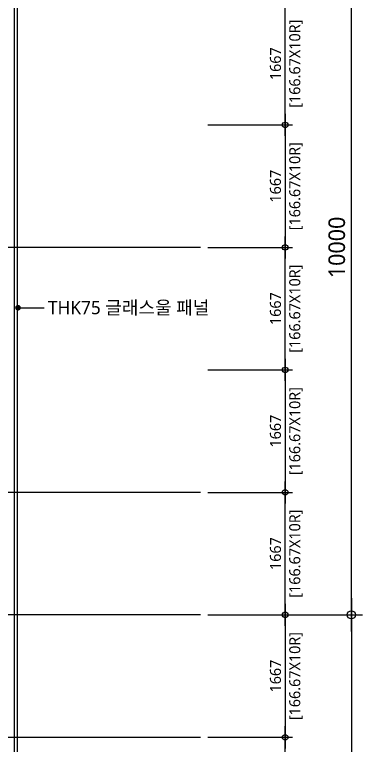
# Model space of a CAD drawing. Header units: millimetres. Extents: x 81033 to 452328, y -17390 to 42241.
# Drawn here: x 399723 to 404452, y 6438 to 16382 of the extents above; entities that cross this region are included whole.
import ezdxf
from ezdxf.enums import TextEntityAlignment as Align

# ---------------------------------------------------------------- set-up
doc = ezdxf.new("R2010")
doc.units = ezdxf.units.MM
doc.header["$LTSCALE"] = 100
doc.header["$MEASUREMENT"] = 0
doc.header["$PDSIZE"] = -10
doc.linetypes.add('CEN', pattern=[62, 60, -1, 0, -1])
doc.layers.get('0').update_dxf_attribs({"linetype": 'CONTINUOUS'})
doc.layers.get('Defpoints').update_dxf_attribs({"color": 171, "linetype": 'CONTINUOUS'})
for name, color, linetype in [('A-SYM', 7, 'CONTINUOUS'), ('CEN', 1, 'CEN'), ('CEN(ST)', 1, 'CEN'), ('FIN(패널-T75 글라스울)', 6, 'CONTINUOUS'), ('INS', 251, 'BATTING'), ('LED', 7, 'CONTINUOUS'), ('NDIM', 7, 'CONTINUOUS'), ('TEXT(MIN)', 7, 'CONTINUOUS')]:
    doc.layers.add(name, color=color, linetype=linetype)
doc.styles.add('CGS', font='cgse', dxfattribs={"bigfont": 'cgs'})
doc.styles.add('나눔바른고딕', font='NanumBarunGothic.ttf')
doc.linetypes.add('BATTING', pattern='A,0.0001,-0.1,[134,ltypeshp.shx,S=0.1,R=0,X=-0.1,Y=0],-0.2,[134,ltypeshp.shx,S=0.1,R=180,X=0.1,Y=0],-0.1', length=0.4001)
doc.dimstyles.new('NDIM 1200', dxfattribs={"dimscale": 75, "dimtxt": 3, "dimasz": 1, "dimexe": 2, "dimexo": 2, "dimgap": 1, "dimtad": 1, "dimdec": 0, "dimdsep": 46, "dimtxsty": 'CGS', "dimblk": 'DOT0', "dimcen": 1, "dimdle": 8, "dimclrd": 256, "dimclre": 256, "dimclrt": 256, "dimadec": 0, "dimazin": 0, "dimtfac": 1, "dimtdec": 0, "dimtix": 1, "dimtmove": 2, "dimatfit": 3, "dimldrblk": 'DOT0', "dimfxl": 1, "dimtolj": 1, "dimtzin": 0, "dimlwd": -1, "dimlwe": -1, "dimarcsym": 0})

# ---------------------------------------------------------------- blocks, each defined once
blk = doc.blocks.new('DOT0')
blk.add_line((-3, 0), (3, 0))
at = {"color": 6}
blk.add_circle((0, 0), 0.75, dxfattribs=at)
blk = doc.blocks.new('*D1071')
at = {"layer": 'Defpoints', "color": 0, "ltscale": 0.4, "transparency": 16777216}
for p in [(402252, 11547.3), (402252, 9880.6), (403402, 9880.6)]:
    blk.add_point(p, dxfattribs=at)
at = {"layer": 'NDIM', "ltscale": 0.4, "transparency": 16777216}
for p, q in [((402352, 11547.3), (403502, 11547.3)), ((403402, 11497.3), (403402, 9930.6)), ((402352, 9880.6), (403502, 9880.6))]:
    blk.add_line(p, q, dxfattribs=at)
at = {"layer": 'NDIM', "ltscale": 0.4, "transparency": 16777216, "xscale": 50, "yscale": 50, "zscale": 50}
for p, rotation in [((403402, 11547.3), 90), ((403402, 9880.6), 270)]:
    blk.add_blockref('DOT0', p, dxfattribs=dict(at, rotation=rotation))
at = {"layer": 'NDIM', "ltscale": 0.4, "transparency": 16777216, "char_height": 150, "attachment_point": 5, "rotation": 90, "style": '나눔바른고딕'}
for s, insert in [('\\A1;[166.67X10R]', (403549.1, 10713.9)), ('\\A1;1667', (403270.8, 10713.9))]:
    blk.add_mtext(s, dxfattribs=dict(at, insert=insert))
blk = doc.blocks.new('*D1072')
at = {"layer": 'Defpoints', "color": 0, "ltscale": 0.4, "transparency": 16777216}
for p in [(402252, 14880.6), (402252, 13213.9), (403402, 13213.9)]:
    blk.add_point(p, dxfattribs=at)
at = {"layer": 'NDIM', "ltscale": 0.4, "transparency": 16777216}
for p, q in [((402352, 14880.6), (403502, 14880.6)), ((403402, 14830.6), (403402, 13263.9)), ((402352, 13213.9), (403502, 13213.9))]:
    blk.add_line(p, q, dxfattribs=at)
at = {"layer": 'NDIM', "ltscale": 0.4, "transparency": 16777216, "xscale": 50, "yscale": 50, "zscale": 50}
for p, rotation in [((403402, 14880.6), 90), ((403402, 13213.9), 270)]:
    blk.add_blockref('DOT0', p, dxfattribs=dict(at, rotation=rotation))
at = {"layer": 'NDIM', "ltscale": 0.4, "transparency": 16777216, "char_height": 150, "attachment_point": 5, "rotation": 90, "style": '나눔바른고딕'}
for s, insert in [('\\A1;[166.67X10R]', (403549.1, 14047.3)), ('\\A1;1667', (403270.8, 14047.3))]:
    blk.add_mtext(s, dxfattribs=dict(at, insert=insert))
blk = doc.blocks.new('*D1068')
at = {"layer": 'Defpoints', "color": 0, "ltscale": 0.4, "transparency": 16777216}
for p in [(402252, 16547.3), (403402, 16547.3), (402252, 14880.6)]:
    blk.add_point(p, dxfattribs=at)
at = {"layer": 'NDIM', "ltscale": 0.4, "transparency": 16777216}
for p, q in [((402352, 16547.3), (403502, 16547.3)), ((403402, 14930.6), (403402, 16497.3)), ((402352, 14880.6), (403502, 14880.6))]:
    blk.add_line(p, q, dxfattribs=at)
at = {"layer": 'NDIM', "ltscale": 0.4, "transparency": 16777216, "xscale": 50, "yscale": 50, "zscale": 50}
for p, rotation in [((403402, 16547.3), 90), ((403402, 14880.6), 270)]:
    blk.add_blockref('DOT0', p, dxfattribs=dict(at, rotation=rotation))
at = {"layer": 'NDIM', "ltscale": 0.4, "transparency": 16777216, "char_height": 150, "attachment_point": 5, "rotation": 90, "style": '나눔바른고딕'}
for s, insert in [('\\A1;[166.67X10R]', (403549.1, 15713.9)), ('\\A1;1667', (403270.8, 15713.9))]:
    blk.add_mtext(s, dxfattribs=dict(at, insert=insert))
blk = doc.blocks.new('*D1069')
at = {"layer": 'Defpoints', "color": 0, "ltscale": 0.4, "transparency": 16777216}
for p in [(402252, 13213.9), (403402, 13213.9), (402252, 11547.3)]:
    blk.add_point(p, dxfattribs=at)
at = {"layer": 'NDIM', "ltscale": 0.4, "transparency": 16777216}
for p, q in [((402352, 13213.9), (403502, 13213.9)), ((403402, 11597.3), (403402, 13163.9)), ((402352, 11547.3), (403502, 11547.3))]:
    blk.add_line(p, q, dxfattribs=at)
at = {"layer": 'NDIM', "ltscale": 0.4, "transparency": 16777216, "xscale": 50, "yscale": 50, "zscale": 50}
for p, rotation in [((403402, 13213.9), 90), ((403402, 11547.3), 270)]:
    blk.add_blockref('DOT0', p, dxfattribs=dict(at, rotation=rotation))
at = {"layer": 'NDIM', "ltscale": 0.4, "transparency": 16777216, "char_height": 150, "attachment_point": 5, "rotation": 90, "style": '나눔바른고딕'}
for s, insert in [('\\A1;[166.67X10R]', (403549.1, 12380.6)), ('\\A1;1667', (403270.8, 12380.6))]:
    blk.add_mtext(s, dxfattribs=dict(at, insert=insert))
blk = doc.blocks.new('*D1070')
at = {"layer": 'Defpoints', "color": 0, "ltscale": 0.4, "transparency": 16777216}
for p in [(402252, 9880.6), (403402, 9880.6), (402252, 8213.9)]:
    blk.add_point(p, dxfattribs=at)
at = {"layer": 'NDIM', "ltscale": 0.4, "transparency": 16777216}
for p, q in [((402352, 9880.6), (403502, 9880.6)), ((403402, 8263.9), (403402, 9830.6)), ((402352, 8213.9), (403502, 8213.9))]:
    blk.add_line(p, q, dxfattribs=at)
at = {"layer": 'NDIM', "ltscale": 0.4, "transparency": 16777216, "xscale": 50, "yscale": 50, "zscale": 50}
for p, rotation in [((403402, 9880.6), 90), ((403402, 8213.9), 270)]:
    blk.add_blockref('DOT0', p, dxfattribs=dict(at, rotation=rotation))
at = {"layer": 'NDIM', "ltscale": 0.4, "transparency": 16777216, "char_height": 150, "attachment_point": 5, "rotation": 90, "style": '나눔바른고딕'}
for s, insert in [('\\A1;[166.67X10R]', (403549.1, 9047.3)), ('\\A1;1667', (403270.8, 9047.3))]:
    blk.add_mtext(s, dxfattribs=dict(at, insert=insert))
blk = doc.blocks.new('*D1074')
at = {"layer": 'Defpoints', "color": 0, "ltscale": 0.4, "transparency": 16777216}
for p in [(402252, 18213.9), (404302, 18213.9), (402252, 8213.9)]:
    blk.add_point(p, dxfattribs=at)
at = {"layer": 'NDIM', "ltscale": 0.4, "transparency": 16777216}
for p, q in [((402402, 18213.9), (404452, 18213.9)), ((404302, 8288.9), (404302, 18138.9)), ((402402, 8213.9), (404452, 8213.9))]:
    blk.add_line(p, q, dxfattribs=at)
at = {"layer": 'NDIM', "ltscale": 0.4, "transparency": 16777216, "xscale": 75, "yscale": 75, "zscale": 75}
for p, rotation in [((404302, 18213.9), 90), ((404302, 8213.9), 270)]:
    blk.add_blockref('DOT0', p, dxfattribs=dict(at, rotation=rotation))
at = {"layer": 'NDIM', "ltscale": 0.4, "transparency": 16777216, "insert": (404104.8, 13213.9), "char_height": 225, "attachment_point": 5, "rotation": 90, "style": '나눔바른고딕'}
blk.add_mtext('\\A1;10000', dxfattribs=at)
blk = doc.blocks.new('*D1075')
at = {"layer": 'Defpoints', "color": 0, "ltscale": 0.4, "transparency": 16777216}
for p in [(402252, 8213.9), (402252, -1786.1), (404302, -1786.1)]:
    blk.add_point(p, dxfattribs=at)
at = {"layer": 'NDIM', "ltscale": 0.4, "transparency": 16777216}
for p, q in [((402402, 8213.9), (404452, 8213.9)), ((404302, 8138.9), (404302, -1711.1)), ((402402, -1786.1), (404452, -1786.1))]:
    blk.add_line(p, q, dxfattribs=at)
at = {"layer": 'NDIM', "ltscale": 0.4, "transparency": 16777216, "xscale": 75, "yscale": 75, "zscale": 75}
for p, rotation in [((404302, 8213.9), 90), ((404302, -1786.1), 270)]:
    blk.add_blockref('DOT0', p, dxfattribs=dict(at, rotation=rotation))
at = {"layer": 'NDIM', "ltscale": 0.4, "transparency": 16777216, "insert": (404104.8, 3213.9), "char_height": 225, "attachment_point": 5, "rotation": 90, "style": '나눔바른고딕'}
blk.add_mtext('\\A1;10000', dxfattribs=at)
blk = doc.blocks.new('*D1104')
at = {"layer": 'Defpoints', "color": 0, "ltscale": 0.4, "transparency": 16777216}
for p in [(402252, 8213.9), (402252, 6547.3), (403402, 6547.3)]:
    blk.add_point(p, dxfattribs=at)
at = {"layer": 'NDIM', "ltscale": 0.4, "transparency": 16777216}
for p, q in [((402352, 8213.9), (403502, 8213.9)), ((403402, 8163.9), (403402, 6597.3)), ((402352, 6547.3), (403502, 6547.3))]:
    blk.add_line(p, q, dxfattribs=at)
at = {"layer": 'NDIM', "ltscale": 0.4, "transparency": 16777216, "xscale": 50, "yscale": 50, "zscale": 50}
for p, rotation in [((403402, 8213.9), 90), ((403402, 6547.3), 270)]:
    blk.add_blockref('DOT0', p, dxfattribs=dict(at, rotation=rotation))
at = {"layer": 'NDIM', "ltscale": 0.4, "transparency": 16777216, "char_height": 150, "attachment_point": 5, "rotation": 90, "style": '나눔바른고딕'}
for s, insert in [('\\A1;[166.67X10R]', (403549.1, 7380.6)), ('\\A1;1667', (403270.8, 7380.6))]:
    blk.add_mtext(s, dxfattribs=dict(at, insert=insert))
blk = doc.blocks.new('*D1105')
at = {"layer": 'Defpoints', "color": 0, "ltscale": 0.4, "transparency": 16777216}
for p in [(402252, 6547.3), (403402, 6547.3), (402252, 4880.6)]:
    blk.add_point(p, dxfattribs=at)
at = {"layer": 'NDIM', "ltscale": 0.4, "transparency": 16777216}
for p, q in [((402352, 6547.3), (403502, 6547.3)), ((403402, 4930.6), (403402, 6497.3)), ((402352, 4880.6), (403502, 4880.6))]:
    blk.add_line(p, q, dxfattribs=at)
at = {"layer": 'NDIM', "ltscale": 0.4, "transparency": 16777216, "xscale": 50, "yscale": 50, "zscale": 50}
for p, rotation in [((403402, 6547.3), 90), ((403402, 4880.6), 270)]:
    blk.add_blockref('DOT0', p, dxfattribs=dict(at, rotation=rotation))
at = {"layer": 'NDIM', "ltscale": 0.4, "transparency": 16777216, "char_height": 150, "attachment_point": 5, "rotation": 90, "style": '나눔바른고딕'}
for s, insert in [('\\A1;[166.67X10R]', (403549.1, 5713.9)), ('\\A1;1667', (403270.8, 5713.9))]:
    blk.add_mtext(s, dxfattribs=dict(at, insert=insert))

msp = doc.modelspace()

# ---------------------------------------------------------------- hatches: boundary and pattern name
at = {"layer": 'LED', "ltscale": 10000}
h = msp.add_hatch(color=256, dxfattribs=at)
h.dxf.hatch_style = 1
edge = h.paths.add_edge_path()
edge.add_arc((399768.7, 12393.2), 39.3, -180, 180)

# ---------------------------------------------------------------- linework, layer by layer
at = {"layer": 'A-SYM', "const_width": 30}
msp.add_lwpolyline([(399770.1, 12405, -1), (399770.1, 12375, -1)], format="xyb", close=True, dxfattribs=at)
at = {"layer": 'A-SYM'}
msp.add_lwpolyline([(399770.1, 12390), (400122.2, 12390)], dxfattribs=at)
at = {"layer": 'CEN', "ltscale": 10000}
msp.add_line((402252, 8213.9), (378147.4, 8213.9), dxfattribs=at)
at = {"layer": 'CEN(ST)'}
for p, q in [((402252, 13213.9), (395335, 13213.9)), ((402252, 9880.6), (395335, 9880.6)), ((402252, 6547.2), (395335, 6547.2))]:
    msp.add_line(p, q, dxfattribs=at)
at = {"layer": 'FIN(패널-T75 글라스울)', "ltscale": 10000}
msp.add_line((399760.1, -3195), (399760.1, 33590.2), dxfattribs=at)
at = {"layer": 'INS', "ltscale": 0.9}
msp.add_line((399722.6, -3195), (399722.6, 33590.2), dxfattribs=at)

# ---------------------------------------------------------------- texts
at = {"layer": 'TEXT(MIN)', "style": '나눔바른고딕'}
msp.add_text('THK75 글래스울 패널', height=180, dxfattribs=at).set_placement((400176.1, 12395.1), align=Align.MIDDLE_LEFT)

# ---------------------------------------------------------------- dimensions: what is measured, and where the dimension line sits
at = {"layer": 'NDIM', "ltscale": 0.4}
for base, p2, angle, picture, middle in [((404302, 18213.9), (402252, 18213.9), 90, '*D1074', (404104.8, 13213.9)), ((404302, -1786.1), (402252, -1786.1), 270, '*D1075', (404104.8, 3213.9))]:
    dim = msp.add_linear_dim(base=base, p1=(402252, 8213.9), p2=p2, angle=angle, dimstyle='NDIM 1200', override={"dimtxsty": '나눔바른고딕'}, dxfattribs=at)
    dim.commit()
    dim.dimension.update_dxf_attribs({"geometry": picture, "text_midpoint": middle})
for base, p1, p2, angle, picture, middle in [((403402, 16547.3), (402252, 14880.6), (402252, 16547.3), 90, '*D1068', (403402, 15713.9)), ((403402, 13213.9), (402252, 14880.6), (402252, 13213.9), 270, '*D1072', (403402, 14047.3)), ((403402, 13213.9), (402252, 11547.3), (402252, 13213.9), 90, '*D1069', (403402, 12380.6)), ((403402, 9880.6), (402252, 11547.3), (402252, 9880.6), 270, '*D1071', (403402, 10713.9)), ((403402, 9880.6), (402252, 8213.9), (402252, 9880.6), 90, '*D1070', (403402, 9047.3)), ((403402, 6547.3), (402252, 8213.9), (402252, 6547.3), 270, '*D1104', (403402, 7380.6)), ((403402, 6547.3), (402252, 4880.6), (402252, 6547.3), 90, '*D1105', (403402, 5713.9))]:
    dim = msp.add_linear_dim(base=base, p1=p1, p2=p2, angle=angle, text='<>\\X[166.67X10R]', dimstyle='NDIM 1200', override={"dimscale": 50, "dimtxsty": '나눔바른고딕'}, dxfattribs=at)
    dim.commit()
    dim.dimension.update_dxf_attribs({"geometry": picture, "text_midpoint": middle})

doc.saveas('drawing.dxf')
